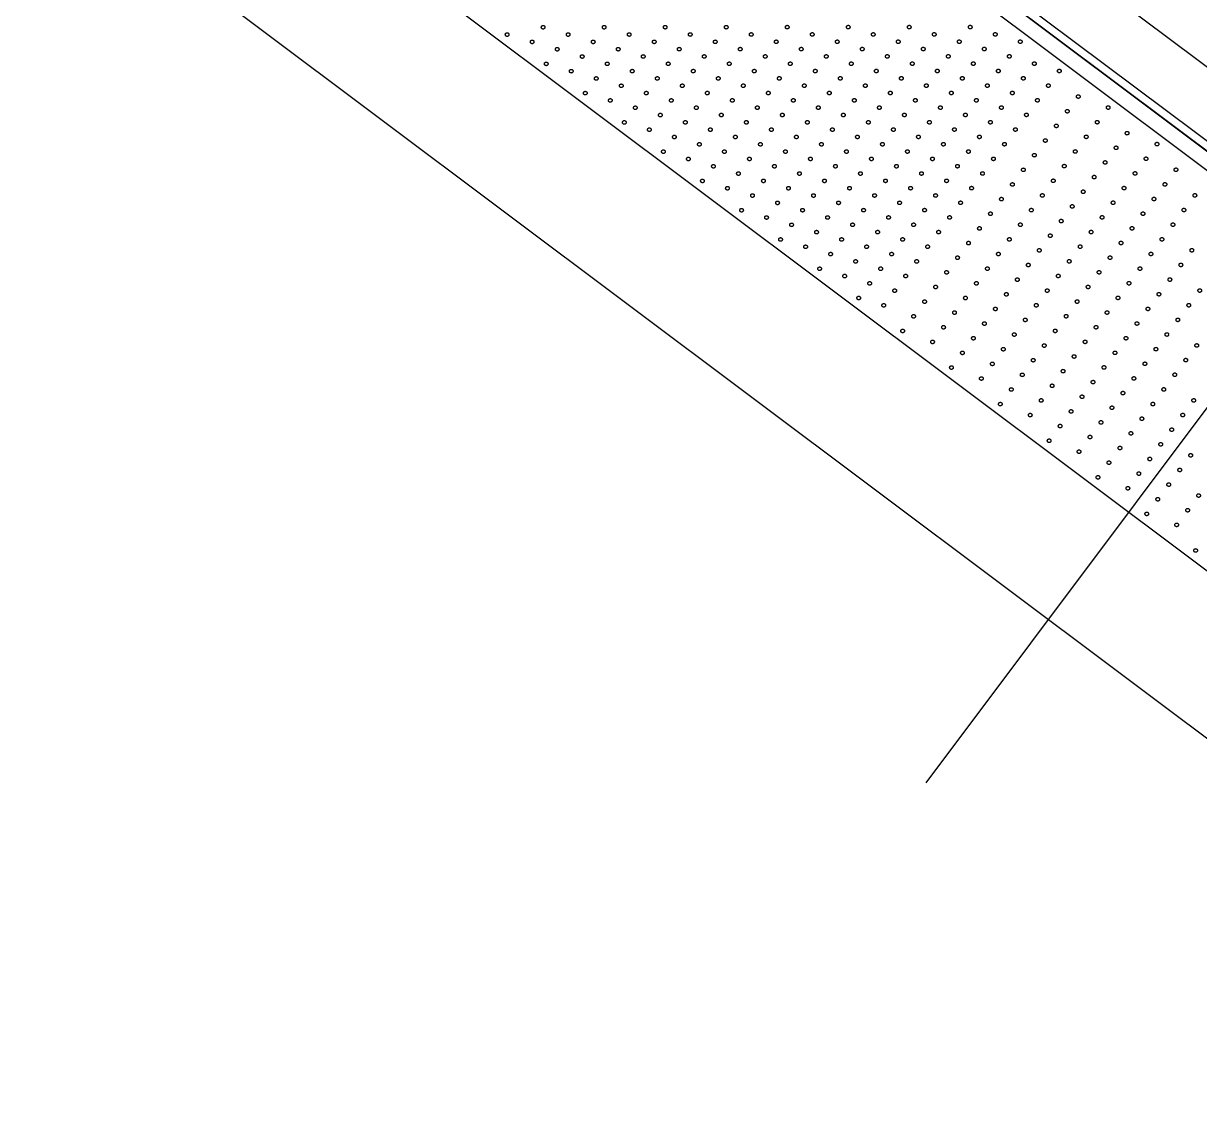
# Model space of a CAD drawing. Header units: millimetres. Extents: x 768159 to 833032, y -1374957 to -1225629.
# Drawn here: x 807122 to 809050, y -1366043 to -1364242 of the extents above; entities that cross this region are included whole.
import ezdxf
from ezdxf.xclip import XClip

# ---------------------------------------------------------------- set-up
doc = ezdxf.new("R2010")
doc.units = ezdxf.units.MM
doc.header["$LTSCALE"] = 10
doc.header["$MEASUREMENT"] = 0
doc.header["$XCLIPFRAME"] = 0
for name, color, linetype in [('I—平顶—分格线', 8, 'Continuous'), ('I—平顶—暖通', 144, 'Continuous'), ('I—平顶—造型', 122, 'Continuous')]:
    doc.layers.add(name, color=color, linetype=linetype)

# ---------------------------------------------------------------- blocks, each defined once
blk = doc.blocks.new('*U1716')
for p, q in [((3304.64, 80.59), (10023.13, 80.59)), ((3309.38, 75.85), (10018.39, 75.85)), ((3309.38, 40.3), (10018.39, 40.3))]:
    blk.add_line(p, q)
blk = doc.blocks.new('4560')
at = {"layer": 'I—平顶—分格线', "color": 1}
for centre in [(-2080, -20), (-2120, -35), (-2160, -50), (-2080, -50), (-2200, -65), (-2160, -80), (-2120, -65), (-2080, -80), (-2200, -95), (-2120, -95), (-2240, -110), (-2160, -110), (-2080, -110), (-2280, -125), (-2200, -125), (-2120, -125), (-2280, -155), (-2240, -140), (-2200, -155), (-2160, -140), (-2120, -155), (-2080, -140), (-2320, -170), (-2240, -170), (-2160, -170), (-2080, -170), (-2360, -185), (-2280, -185), (-2200, -185), (-2120, -185), (-2360, -215), (-2320, -200), (-2280, -215), (-2240, -200), (-2200, -215), (-2160, -200), (-2120, -215), (-2080, -200), (-2400, -230), (-2320, -230), (-2240, -230), (-2160, -230), (-2080, -230), (-2440, -245), (-2360, -245), (-2280, -245), (-2200, -245), (-2120, -245), (-2400, -260), (-2320, -260), (-2240, -260), (-2160, -260), (-2080, -260), (-2480, -290), (-2440, -275), (-2400, -290), (-2360, -275), (-2320, -290), (-2280, -275), (-2240, -290), (-2200, -275), (-2160, -290), (-2120, -275), (-2080, -290), (-2520, -305), (-2440, -305), (-2360, -305), (-2280, -305), (-2200, -305), (-2120, -305), (-2480, -320), (-2400, -320), (-2320, -320), (-2240, -320), (-2160, -320), (-2080, -320), (-2520, -335), (-2440, -335), (-2360, -335), (-2280, -335), (-2200, -335), (-2120, -335), (-2600, -365), (-2560, -350), (-2520, -365), (-2480, -350), (-2440, -365), (-2400, -350), (-2360, -365), (-2320, -350), (-2280, -365), (-2240, -350), (-2200, -365), (-2160, -350), (-2120, -365), (-2080, -350), (-2560, -380), (-2480, -380), (-2400, -380), (-2320, -380), (-2240, -380), (-2160, -380), (-2080, -380), (-2600, -395), (-2520, -395), (-2440, -395), (-2360, -395), (-2280, -395), (-2200, -395), (-2120, -395), (-2680, -425), (-2640, -410), (-2600, -425), (-2560, -410), (-2520, -425), (-2480, -410), (-2440, -425), (-2400, -410), (-2360, -425), (-2320, -410), (-2280, -425), (-2240, -410), (-2200, -425), (-2160, -410), (-2120, -425), (-2080, -410), (-2640, -440), (-2560, -440), (-2480, -440), (-2400, -440), (-2320, -440), (-2240, -440), (-2160, -440), (-2080, -440), (-2680, -455), (-2600, -455), (-2520, -455), (-2440, -455), (-2360, -455), (-2280, -455), (-2200, -455), (-2120, -455), (-2720, -470), (-2640, -470), (-2560, -470), (-2480, -470), (-2400, -470), (-2320, -470), (-2240, -470), (-2160, -470), (-2080, -470), (-2760, -485), (-2720, -500), (-2680, -485), (-2640, -500), (-2600, -485), (-2560, -500), (-2520, -485), (-2480, -500), (-2440, -485), (-2400, -500), (-2360, -485), (-2320, -500), (-2280, -485), (-2240, -500), (-2200, -485), (-2160, -500), (-2120, -485), (-2080, -500), (-2760, -515), (-2680, -515), (-2600, -515), (-2520, -515), (-2440, -515), (-2360, -515), (-2280, -515), (-2200, -515), (-2120, -515), (-2800, -530), (-2720, -530), (-2640, -530), (-2560, -530), (-2480, -530), (-2400, -530), (-2320, -530), (-2240, -530), (-2160, -530), (-2080, -530), (-2840, -545), (-2800, -560), (-2760, -545), (-2720, -560), (-2680, -545), (-2640, -560), (-2600, -545), (-2560, -560), (-2520, -545), (-2480, -560), (-2440, -545), (-2400, -560), (-2360, -545), (-2320, -560), (-2280, -545), (-2240, -560), (-2200, -545), (-2160, -560), (-2120, -545), (-2080, -560), (-2840, -575), (-2760, -575), (-2680, -575), (-2600, -575), (-2520, -575), (-2440, -575), (-2360, -575), (-2280, -575), (-2200, -575), (-2120, -575), (-2880, -590), (-2800, -590), (-2720, -590), (-2640, -590), (-2560, -590), (-2480, -590), (-2400, -590), (-2320, -590), (-2240, -590), (-2160, -590), (-2080, -590), (-2920, -605), (-2840, -605), (-2760, -605), (-2680, -605), (-2600, -605), (-2520, -605), (-2440, -605), (-2360, -605), (-2280, -605), (-2200, -605), (-2120, -605), (-2920, -635), (-2880, -620), (-2840, -635), (-2800, -620), (-2760, -635), (-2720, -620), (-2680, -635), (-2640, -620), (-2600, -635), (-2560, -620), (-2520, -635), (-2480, -620), (-2440, -635), (-2400, -620), (-2360, -635), (-2320, -620), (-2280, -635), (-2240, -620), (-2200, -635), (-2160, -620), (-2120, -635), (-2080, -620), (-2960, -650), (-2880, -650), (-2800, -650), (-2720, -650), (-2640, -650), (-2560, -650), (-2480, -650), (-2400, -650), (-2320, -650), (-2240, -650), (-2160, -650), (-2080, -650), (-2920, -665), (-2840, -665), (-2760, -665), (-2680, -665), (-2600, -665), (-2520, -665), (-2440, -665), (-2360, -665), (-2280, -665), (-2200, -665), (-2120, -665), (-2960, -680), (-2920, -695), (-2880, -680), (-2840, -695), (-2800, -680), (-2760, -695), (-2720, -680), (-2680, -695), (-2640, -680), (-2600, -695), (-2560, -680), (-2520, -695), (-2480, -680), (-2440, -695), (-2400, -680), (-2360, -695), (-2320, -680), (-2280, -695), (-2240, -680), (-2200, -695), (-2160, -680), (-2120, -695), (-2080, -680), (-2960, -710), (-2880, -710), (-2800, -710), (-2720, -710), (-2640, -710), (-2560, -710), (-2480, -710), (-2400, -710), (-2320, -710), (-2240, -710), (-2160, -710), (-2080, -710), (-2920, -725), (-2840, -725), (-2760, -725), (-2680, -725), (-2600, -725), (-2520, -725), (-2440, -725), (-2360, -725), (-2280, -725), (-2200, -725), (-2120, -725), (-2960, -740), (-2880, -740), (-2800, -740), (-2720, -740), (-2640, -740), (-2560, -740), (-2480, -740), (-2400, -740), (-2320, -740), (-2240, -740), (-2160, -740), (-2080, -740), (-2960, -770), (-2920, -755), (-2880, -770), (-2840, -755), (-2800, -770), (-2760, -755), (-2720, -770), (-2680, -755), (-2640, -770), (-2600, -755), (-2560, -770), (-2520, -755), (-2480, -770), (-2440, -755), (-2400, -770), (-2360, -755), (-2320, -770), (-2280, -755), (-2240, -770), (-2200, -755), (-2160, -770), (-2120, -755), (-2080, -770), (-2920, -785), (-2840, -785), (-2760, -785), (-2680, -785), (-2600, -785), (-2520, -785), (-2440, -785), (-2360, -785), (-2280, -785), (-2200, -785), (-2120, -785), (-2960, -800), (-2880, -800), (-2800, -800), (-2720, -800), (-2640, -800), (-2560, -800), (-2480, -800), (-2400, -800), (-2320, -800), (-2240, -800), (-2160, -800), (-2080, -800), (-2960, -830), (-2920, -815), (-2880, -830), (-2840, -815), (-2800, -830), (-2760, -815), (-2720, -830), (-2680, -815), (-2640, -830), (-2600, -815), (-2560, -830), (-2520, -815), (-2480, -830), (-2440, -815), (-2400, -830), (-2360, -815), (-2320, -830), (-2280, -815), (-2240, -830), (-2200, -815), (-2160, -830), (-2120, -815), (-2080, -830), (-2920, -845), (-2840, -845), (-2760, -845), (-2680, -845), (-2600, -845), (-2520, -845), (-2440, -845), (-2360, -845), (-2280, -845), (-2200, -845), (-2120, -845), (-2960, -860), (-2880, -860), (-2800, -860), (-2720, -860), (-2640, -860), (-2560, -860), (-2480, -860), (-2400, -860), (-2320, -860), (-2240, -860), (-2160, -860), (-2080, -860), (-2920, -875), (-2840, -875), (-2760, -875), (-2680, -875), (-2600, -875), (-2520, -875), (-2440, -875), (-2360, -875), (-2280, -875), (-2200, -875), (-2120, -875), (-2960, -890), (-2920, -905), (-2880, -890), (-2840, -905), (-2800, -890), (-2760, -905), (-2720, -890), (-2680, -905), (-2640, -890), (-2600, -905), (-2560, -890), (-2520, -905), (-2480, -890), (-2440, -905), (-2400, -890), (-2360, -905), (-2320, -890), (-2280, -905), (-2240, -890), (-2200, -905), (-2160, -890), (-2120, -905), (-2080, -890), (-2960, -920), (-2880, -920), (-2800, -920), (-2720, -920), (-2640, -920), (-2560, -920), (-2480, -920), (-2400, -920), (-2320, -920), (-2240, -920), (-2160, -920), (-2080, -920), (-2920, -935), (-2840, -935), (-2760, -935), (-2680, -935), (-2600, -935), (-2520, -935), (-2440, -935), (-2360, -935), (-2280, -935), (-2200, -935), (-2120, -935), (-2960, -950), (-2920, -965), (-2880, -950), (-2840, -965), (-2800, -950), (-2760, -965), (-2720, -950), (-2680, -965), (-2640, -950), (-2600, -965), (-2560, -950), (-2520, -965), (-2480, -950), (-2440, -965), (-2400, -950), (-2360, -965), (-2320, -950), (-2280, -965), (-2240, -950), (-2200, -965), (-2160, -950), (-2120, -965), (-2080, -950), (-2960, -980), (-2880, -980), (-2800, -980), (-2720, -980), (-2640, -980), (-2560, -980), (-2480, -980), (-2400, -980), (-2320, -980), (-2240, -980), (-2160, -980), (-2080, -980), (-2920, -995), (-2840, -995), (-2760, -995), (-2680, -995), (-2600, -995), (-2520, -995), (-2440, -995), (-2360, -995), (-2280, -995), (-2200, -995), (-2120, -995), (-2960, -1010), (-2880, -1010), (-2800, -1010), (-2720, -1010), (-2640, -1010), (-2560, -1010), (-2480, -1010), (-2400, -1010), (-2320, -1010), (-2240, -1010), (-2160, -1010), (-2080, -1010), (-2960, -1040), (-2920, -1025), (-2880, -1040), (-2840, -1025), (-2800, -1040), (-2760, -1025), (-2720, -1040), (-2680, -1025), (-2640, -1040), (-2600, -1025), (-2560, -1040), (-2520, -1025), (-2480, -1040), (-2440, -1025), (-2400, -1040), (-2360, -1025), (-2320, -1040), (-2280, -1025), (-2240, -1040), (-2200, -1025), (-2160, -1040), (-2120, -1025), (-2080, -1040), (-2920, -1055), (-2840, -1055), (-2760, -1055), (-2680, -1055), (-2600, -1055), (-2520, -1055), (-2440, -1055), (-2360, -1055), (-2280, -1055), (-2200, -1055), (-2120, -1055), (-2960, -1070), (-2880, -1070), (-2800, -1070), (-2720, -1070), (-2640, -1070), (-2560, -1070), (-2480, -1070), (-2400, -1070), (-2320, -1070), (-2240, -1070), (-2160, -1070), (-2080, -1070), (-2960, -1100), (-2920, -1085), (-2880, -1100), (-2840, -1085), (-2800, -1100), (-2760, -1085), (-2720, -1100), (-2680, -1085), (-2640, -1100), (-2600, -1085), (-2560, -1100), (-2520, -1085), (-2480, -1100), (-2440, -1085), (-2400, -1100), (-2360, -1085), (-2320, -1100), (-2280, -1085), (-2240, -1100), (-2200, -1085), (-2160, -1100), (-2120, -1085), (-2080, -1100), (-2920, -1115), (-2840, -1115), (-2760, -1115), (-2680, -1115), (-2600, -1115), (-2520, -1115), (-2440, -1115), (-2360, -1115), (-2280, -1115), (-2200, -1115), (-2120, -1115), (-2960, -1130), (-2880, -1130), (-2800, -1130), (-2720, -1130), (-2640, -1130), (-2560, -1130), (-2480, -1130), (-2400, -1130), (-2320, -1130), (-2240, -1130), (-2160, -1130), (-2080, -1130), (-2920, -1145), (-2840, -1145), (-2760, -1145), (-2680, -1145), (-2600, -1145), (-2520, -1145), (-2440, -1145), (-2360, -1145), (-2280, -1145), (-2200, -1145), (-2120, -1145), (-2960, -1160), (-2920, -1175), (-2880, -1160), (-2840, -1175), (-2800, -1160), (-2760, -1175), (-2720, -1160), (-2680, -1175), (-2640, -1160), (-2600, -1175), (-2560, -1160), (-2520, -1175), (-2480, -1160), (-2440, -1175), (-2400, -1160), (-2360, -1175), (-2320, -1160), (-2280, -1175), (-2240, -1160), (-2200, -1175), (-2160, -1160), (-2120, -1175), (-2080, -1160), (-2960, -1190), (-2880, -1190), (-2800, -1190), (-2720, -1190), (-2640, -1190), (-2560, -1190), (-2480, -1190), (-2400, -1190), (-2320, -1190), (-2240, -1190), (-2160, -1190), (-2080, -1190), (-2920, -1205), (-2840, -1205), (-2760, -1205), (-2680, -1205), (-2600, -1205), (-2520, -1205), (-2440, -1205), (-2360, -1205), (-2280, -1205), (-2200, -1205), (-2120, -1205), (-2960, -1220), (-2920, -1235), (-2880, -1220), (-2840, -1235), (-2800, -1220), (-2760, -1235), (-2720, -1220), (-2680, -1235), (-2640, -1220), (-2600, -1235), (-2560, -1220), (-2520, -1235), (-2480, -1220), (-2440, -1235), (-2400, -1220), (-2360, -1235), (-2320, -1220), (-2280, -1235), (-2240, -1220), (-2200, -1235), (-2160, -1220), (-2120, -1235), (-2080, -1220), (-2960, -1250), (-2880, -1250), (-2800, -1250), (-2720, -1250), (-2640, -1250), (-2560, -1250), (-2480, -1250), (-2400, -1250), (-2320, -1250), (-2240, -1250), (-2160, -1250), (-2080, -1250), (-2920, -1265), (-2840, -1265), (-2760, -1265), (-2680, -1265), (-2600, -1265), (-2520, -1265), (-2440, -1265), (-2360, -1265), (-2280, -1265), (-2200, -1265), (-2120, -1265), (-2960, -1280), (-2880, -1280), (-2800, -1280), (-2720, -1280), (-2640, -1280), (-2560, -1280), (-2480, -1280), (-2400, -1280), (-2320, -1280), (-2240, -1280), (-2160, -1280), (-2080, -1280), (-2960, -1310), (-2920, -1295), (-2880, -1310), (-2840, -1295), (-2800, -1310), (-2760, -1295), (-2720, -1310), (-2680, -1295), (-2640, -1310), (-2600, -1295), (-2560, -1310), (-2520, -1295), (-2480, -1310), (-2440, -1295), (-2400, -1310), (-2360, -1295), (-2320, -1310), (-2280, -1295), (-2240, -1310), (-2200, -1295), (-2160, -1310), (-2120, -1295), (-2080, -1310), (-2920, -1325), (-2840, -1325), (-2760, -1325), (-2680, -1325), (-2600, -1325), (-2520, -1325), (-2440, -1325), (-2360, -1325), (-2280, -1325), (-2200, -1325), (-2120, -1325), (-2960, -1340), (-2880, -1340), (-2800, -1340), (-2720, -1340), (-2640, -1340), (-2560, -1340), (-2480, -1340), (-2400, -1340), (-2320, -1340), (-2240, -1340), (-2160, -1340), (-2080, -1340), (-2960, -1370), (-2920, -1355), (-2880, -1370), (-2840, -1355), (-2800, -1370), (-2760, -1355), (-2720, -1370), (-2680, -1355), (-2640, -1370), (-2600, -1355), (-2560, -1370), (-2520, -1355), (-2480, -1370), (-2440, -1355), (-2400, -1370), (-2360, -1355), (-2320, -1370), (-2280, -1355), (-2240, -1370), (-2200, -1355), (-2160, -1370), (-2120, -1355), (-2080, -1370), (-2920, -1385), (-2840, -1385), (-2760, -1385), (-2680, -1385), (-2600, -1385), (-2520, -1385), (-2440, -1385), (-2360, -1385), (-2280, -1385), (-2200, -1385), (-2120, -1385)]:
    blk.add_circle(centre, 3, dxfattribs=at)
at = {"layer": 'I—平顶—分格线', "color": 3}
for centre in [(-1990, -20), (-1890, -20), (-1790, -20), (-2040, -35), (-1940, -35), (-1840, -35), (-1990, -50), (-1890, -50), (-1790, -50), (-2040, -65), (-1990, -80), (-1940, -65), (-1890, -80), (-1840, -65), (-1790, -80), (-1740, -65), (-2040, -95), (-1940, -95), (-1840, -95), (-1740, -95), (-1990, -110), (-1890, -110), (-1790, -110), (-2040, -125), (-1940, -125), (-1840, -125), (-1740, -125), (-2040, -155), (-1990, -140), (-1940, -155), (-1890, -140), (-1840, -155), (-1790, -140), (-1740, -155), (-1690, -140), (-1990, -170), (-1890, -170), (-1790, -170), (-1690, -170), (-2040, -185), (-1940, -185), (-1840, -185), (-1740, -185), (-1640, -185), (-2040, -215), (-1990, -200), (-1940, -215), (-1890, -200), (-1840, -215), (-1790, -200), (-1740, -215), (-1690, -200), (-1640, -215), (-1990, -230), (-1890, -230), (-1790, -230), (-1690, -230), (-2040, -245), (-1940, -245), (-1840, -245), (-1740, -245), (-1640, -245), (-1990, -260), (-1890, -260), (-1790, -260), (-1690, -260), (-1590, -260), (-2040, -275), (-1990, -290), (-1940, -275), (-1890, -290), (-1840, -275), (-1790, -290), (-1740, -275), (-1690, -290), (-1640, -275), (-1590, -290), (-2040, -305), (-1940, -305), (-1840, -305), (-1740, -305), (-1640, -305), (-1990, -320), (-1890, -320), (-1790, -320), (-1690, -320), (-1590, -320), (-2040, -335), (-1940, -335), (-1840, -335), (-1740, -335), (-1640, -335), (-1540, -335), (-2040, -365), (-1990, -350), (-1940, -365), (-1890, -350), (-1840, -365), (-1790, -350), (-1740, -365), (-1690, -350), (-1640, -365), (-1590, -350), (-1540, -365), (-1990, -380), (-1890, -380), (-1790, -380), (-1690, -380), (-1590, -380), (-2040, -395), (-1940, -395), (-1840, -395), (-1740, -395), (-1640, -395), (-1540, -395), (-2040, -425), (-1990, -410), (-1940, -425), (-1890, -410), (-1840, -425), (-1790, -410), (-1740, -425), (-1690, -410), (-1640, -425), (-1590, -410), (-1540, -425), (-1490, -410), (-1990, -440), (-1890, -440), (-1790, -440), (-1690, -440), (-1590, -440), (-1490, -440), (-2040, -455), (-1940, -455), (-1840, -455), (-1740, -455), (-1640, -455), (-1540, -455), (-1440, -455), (-1990, -470), (-1890, -470), (-1790, -470), (-1690, -470), (-1590, -470), (-1490, -470), (-2040, -485), (-1990, -500), (-1940, -485), (-1890, -500), (-1840, -485), (-1790, -500), (-1740, -485), (-1690, -500), (-1640, -485), (-1590, -500), (-1540, -485), (-1490, -500), (-1440, -485), (-2040, -515), (-1940, -515), (-1840, -515), (-1740, -515), (-1640, -515), (-1540, -515), (-1440, -515), (-1990, -530), (-1890, -530), (-1790, -530), (-1690, -530), (-1590, -530), (-1490, -530), (-1390, -530), (-2040, -545), (-1990, -560), (-1940, -545), (-1890, -560), (-1840, -545), (-1790, -560), (-1740, -545), (-1690, -560), (-1640, -545), (-1590, -560), (-1540, -545), (-1490, -560), (-1440, -545), (-1390, -560), (-2040, -575), (-1940, -575), (-1840, -575), (-1740, -575), (-1640, -575), (-1540, -575), (-1440, -575), (-1990, -590), (-1890, -590), (-1790, -590), (-1690, -590), (-1590, -590), (-1490, -590), (-1390, -590), (-2040, -605), (-1940, -605), (-1840, -605), (-1740, -605), (-1640, -605), (-1540, -605), (-1440, -605), (-1340, -605), (-2040, -635), (-1990, -620), (-1940, -635), (-1890, -620), (-1840, -635), (-1790, -620), (-1740, -635), (-1690, -620), (-1640, -635), (-1590, -620), (-1540, -635), (-1490, -620), (-1440, -635), (-1390, -620), (-1340, -635), (-1990, -650), (-1890, -650), (-1790, -650), (-1690, -650), (-1590, -650), (-1490, -650), (-1390, -650), (-1290, -650), (-2040, -665), (-1940, -665), (-1840, -665), (-1740, -665), (-1640, -665), (-1540, -665), (-1440, -665), (-1340, -665), (-2040, -695), (-1990, -680), (-1940, -695), (-1890, -680), (-1840, -695), (-1790, -680), (-1740, -695), (-1690, -680), (-1640, -695), (-1590, -680), (-1540, -695), (-1490, -680), (-1440, -695), (-1390, -680), (-1340, -695), (-1290, -680), (-1990, -710), (-1890, -710), (-1790, -710), (-1690, -710), (-1590, -710), (-1490, -710), (-1390, -710), (-1290, -710), (-2040, -725), (-1940, -725), (-1840, -725), (-1740, -725), (-1640, -725), (-1540, -725), (-1440, -725), (-1340, -725), (-1240, -725), (-1990, -740), (-1890, -740), (-1790, -740), (-1690, -740), (-1590, -740), (-1490, -740), (-1390, -740), (-1290, -740), (-2040, -755), (-1990, -770), (-1940, -755), (-1890, -770), (-1840, -755), (-1790, -770), (-1740, -755), (-1690, -770), (-1640, -755), (-1590, -770), (-1540, -755), (-1490, -770), (-1440, -755), (-1390, -770), (-1340, -755), (-1290, -770), (-1240, -755), (-2040, -785), (-1940, -785), (-1840, -785), (-1740, -785), (-1640, -785), (-1540, -785), (-1440, -785), (-1340, -785), (-1240, -785), (-1990, -800), (-1890, -800), (-1790, -800), (-1690, -800), (-1590, -800), (-1490, -800), (-1390, -800), (-1290, -800), (-1190, -800), (-2040, -815), (-1990, -830), (-1940, -815), (-1890, -830), (-1840, -815), (-1790, -830), (-1740, -815), (-1690, -830), (-1640, -815), (-1590, -830), (-1540, -815), (-1490, -830), (-1440, -815), (-1390, -830), (-1340, -815), (-1290, -830), (-1240, -815), (-1190, -830), (-2040, -845), (-1940, -845), (-1840, -845), (-1740, -845), (-1640, -845), (-1540, -845), (-1440, -845), (-1340, -845), (-1240, -845), (-1990, -860), (-1890, -860), (-1790, -860), (-1690, -860), (-1590, -860), (-1490, -860), (-1390, -860), (-1290, -860), (-1190, -860), (-2040, -875), (-1940, -875), (-1840, -875), (-1740, -875), (-1640, -875), (-1540, -875), (-1440, -875), (-1340, -875), (-1240, -875), (-1140, -875), (-2040, -905), (-1990, -890), (-1940, -905), (-1890, -890), (-1840, -905), (-1790, -890), (-1740, -905), (-1690, -890), (-1640, -905), (-1590, -890), (-1540, -905), (-1490, -890), (-1440, -905), (-1390, -890), (-1340, -905), (-1290, -890), (-1240, -905), (-1190, -890), (-1140, -905), (-1990, -920), (-1890, -920), (-1790, -920), (-1690, -920), (-1590, -920), (-1490, -920), (-1390, -920), (-1290, -920), (-1190, -920), (-1090, -920), (-2040, -935), (-1940, -935), (-1840, -935), (-1740, -935), (-1640, -935), (-1540, -935), (-1440, -935), (-1340, -935), (-1240, -935), (-1140, -935), (-2040, -965), (-1990, -950), (-1940, -965), (-1890, -950), (-1840, -965), (-1790, -950), (-1740, -965), (-1690, -950), (-1640, -965), (-1590, -950), (-1540, -965), (-1490, -950), (-1440, -965), (-1390, -950), (-1340, -965), (-1290, -950), (-1240, -965), (-1190, -950), (-1140, -965), (-1090, -950), (-1990, -980), (-1890, -980), (-1790, -980), (-1690, -980), (-1590, -980), (-1490, -980), (-1390, -980), (-1290, -980), (-1190, -980), (-1090, -980), (-2040, -995), (-1940, -995), (-1840, -995), (-1740, -995), (-1640, -995), (-1540, -995), (-1440, -995), (-1340, -995), (-1240, -995), (-1140, -995), (-1990, -1010), (-1890, -1010), (-1790, -1010), (-1690, -1010), (-1590, -1010), (-1490, -1010), (-1390, -1010), (-1290, -1010), (-1190, -1010), (-1090, -1010), (-2040, -1025), (-1990, -1040), (-1940, -1025), (-1890, -1040), (-1840, -1025), (-1790, -1040), (-1740, -1025), (-1690, -1040), (-1640, -1025), (-1590, -1040), (-1540, -1025), (-1490, -1040), (-1440, -1025), (-1390, -1040), (-1340, -1025), (-1290, -1040), (-1240, -1025), (-1190, -1040), (-1140, -1025), (-1090, -1040), (-2040, -1055), (-1940, -1055), (-1840, -1055), (-1740, -1055), (-1640, -1055), (-1540, -1055), (-1440, -1055), (-1340, -1055), (-1240, -1055), (-1140, -1055), (-1990, -1070), (-1890, -1070), (-1790, -1070), (-1690, -1070), (-1590, -1070), (-1490, -1070), (-1390, -1070), (-1290, -1070), (-1190, -1070), (-1090, -1070), (-2040, -1085), (-1990, -1100), (-1940, -1085), (-1890, -1100), (-1840, -1085), (-1790, -1100), (-1740, -1085), (-1690, -1100), (-1640, -1085), (-1590, -1100), (-1540, -1085), (-1490, -1100), (-1440, -1085), (-1390, -1100), (-1340, -1085), (-1290, -1100), (-1240, -1085), (-1190, -1100), (-1140, -1085), (-1090, -1100), (-2040, -1115), (-1940, -1115), (-1840, -1115), (-1740, -1115), (-1640, -1115), (-1540, -1115), (-1440, -1115), (-1340, -1115), (-1240, -1115), (-1140, -1115), (-1990, -1130), (-1890, -1130), (-1790, -1130), (-1690, -1130), (-1590, -1130), (-1490, -1130), (-1390, -1130), (-1290, -1130), (-1190, -1130), (-1090, -1130), (-2040, -1145), (-1940, -1145), (-1840, -1145), (-1740, -1145), (-1640, -1145), (-1540, -1145), (-1440, -1145), (-1340, -1145), (-1240, -1145), (-1140, -1145), (-2040, -1175), (-1990, -1160), (-1940, -1175), (-1890, -1160), (-1840, -1175), (-1790, -1160), (-1740, -1175), (-1690, -1160), (-1640, -1175), (-1590, -1160), (-1540, -1175), (-1490, -1160), (-1440, -1175), (-1390, -1160), (-1340, -1175), (-1290, -1160), (-1240, -1175), (-1190, -1160), (-1140, -1175), (-1090, -1160), (-1990, -1190), (-1890, -1190), (-1790, -1190), (-1690, -1190), (-1590, -1190), (-1490, -1190), (-1390, -1190), (-1290, -1190), (-1190, -1190), (-1090, -1190), (-2040, -1205), (-1940, -1205), (-1840, -1205), (-1740, -1205), (-1640, -1205), (-1540, -1205), (-1440, -1205), (-1340, -1205), (-1240, -1205), (-1140, -1205), (-2040, -1235), (-1990, -1220), (-1940, -1235), (-1890, -1220), (-1840, -1235), (-1790, -1220), (-1740, -1235), (-1690, -1220), (-1640, -1235), (-1590, -1220), (-1540, -1235), (-1490, -1220), (-1440, -1235), (-1390, -1220), (-1340, -1235), (-1290, -1220), (-1240, -1235), (-1190, -1220), (-1140, -1235), (-1090, -1220), (-1990, -1250), (-1890, -1250), (-1790, -1250), (-1690, -1250), (-1590, -1250), (-1490, -1250), (-1390, -1250), (-1290, -1250), (-1190, -1250), (-1090, -1250), (-2040, -1265), (-1940, -1265), (-1840, -1265), (-1740, -1265), (-1640, -1265), (-1540, -1265), (-1440, -1265), (-1340, -1265), (-1240, -1265), (-1140, -1265), (-1990, -1280), (-1890, -1280), (-1790, -1280), (-1690, -1280), (-1590, -1280), (-1490, -1280), (-1390, -1280), (-1290, -1280), (-1190, -1280), (-1090, -1280), (-2040, -1295), (-1990, -1310), (-1940, -1295), (-1890, -1310), (-1840, -1295), (-1790, -1310), (-1740, -1295), (-1690, -1310), (-1640, -1295), (-1590, -1310), (-1540, -1295), (-1490, -1310), (-1440, -1295), (-1390, -1310), (-1340, -1295), (-1290, -1310), (-1240, -1295), (-1190, -1310), (-1140, -1295), (-1090, -1310), (-2040, -1325), (-1940, -1325), (-1840, -1325), (-1740, -1325), (-1640, -1325), (-1540, -1325), (-1440, -1325), (-1340, -1325), (-1240, -1325), (-1140, -1325), (-1990, -1340), (-1890, -1340), (-1790, -1340), (-1690, -1340), (-1590, -1340), (-1490, -1340), (-1390, -1340), (-1290, -1340), (-1190, -1340), (-1090, -1340), (-2040, -1355), (-1990, -1370), (-1940, -1355), (-1890, -1370), (-1840, -1355), (-1790, -1370), (-1740, -1355), (-1690, -1370), (-1640, -1355), (-1590, -1370), (-1540, -1355), (-1490, -1370), (-1440, -1355), (-1390, -1370), (-1340, -1355), (-1290, -1370), (-1240, -1355), (-1190, -1370), (-1140, -1355), (-1090, -1370), (-2040, -1385), (-1940, -1385), (-1840, -1385), (-1740, -1385), (-1640, -1385), (-1540, -1385), (-1440, -1385), (-1340, -1385), (-1240, -1385), (-1140, -1385)]:
    blk.add_circle(centre, 3, dxfattribs=at)
at = {"layer": 'I—平顶—分格线'}
for centre in [(-1040, -995), (-1040, -1025), (-1040, -1055), (-980, -1070), (-1040, -1085), (-980, -1100), (-1040, -1115), (-980, -1130), (-1040, -1145), (-920, -1145), (-1040, -1175), (-980, -1160), (-920, -1175), (-980, -1190), (-1040, -1205), (-920, -1205), (-1040, -1235), (-980, -1220), (-920, -1235), (-980, -1250), (-860, -1250), (-1040, -1265), (-920, -1265), (-980, -1280), (-860, -1280), (-1040, -1295), (-980, -1310), (-920, -1295), (-1040, -1325), (-920, -1325), (-980, -1340), (-1040, -1355), (-980, -1370), (-1040, -1385)]:
    blk.add_circle(centre, 3, dxfattribs=at)
blk = doc.blocks.new('P1-2-T1')
at = {"layer": 'I—平顶—分格线', "extrusion": (3.04932e-09, 4.55444e-09, 1), "elevation": 0}
for points in [[(384078.3, -61780), (384078.3, -56330.8)], [(380923.3, -56885.4), (399263.3, -56885.4)], [(380923.3, -59055.4), (399263.3, -59055.4)], [(380923.3, -61225.4), (399263.3, -61225.4)], [(380923.3, -61445.4), (399263.3, -61445.4)]]:
    blk.add_lwpolyline(points, dxfattribs=at)
at = {"layer": 'I—平顶—造型', "extrusion": (3.04932e-09, 4.55444e-09, 1), "elevation": 0}
for points in [[(380923.3, -57435.4), (399263.3, -57435.4)], [(380923.3, -57655.4), (399263.3, -57655.4)], [(380923.3, -60455.4), (399263.3, -60455.4)], [(380923.3, -60675.4), (399263.3, -60675.4)]]:
    blk.add_lwpolyline(points, dxfattribs=at)
at = {"layer": 'I—平顶—造型', "elevation": 0}
blk.add_lwpolyline([(380923.3, -60700.4), (399263.3, -60700.4)], dxfattribs=at)
at = {"layer": 'I—平顶—分格线', "extrusion": (3.04932e-09, 4.55444e-09, 1)}
ref = blk.add_blockref('4560', (385593.3, -60680.4, 0), dxfattribs=at)
XClip(ref).set_block_clipping_path([(-2999.9999468568, -537.9185711926), (13939.7623225741, -27.4394921117)])
at = {"layer": 'I—平顶—暖通', "extrusion": (-3.04932e-09, -4.55444e-09, -1), "xscale": -2.729779416478735, "yscale": 2.729779416478734, "zscale": 2.729779416478729, "rotation": 179.9999999999999}
blk.add_blockref('*U1716', (-408284.2, -60455.4, 0), dxfattribs=at)

msp = doc.modelspace()

# ---------------------------------------------------------------- block references
at = {"color": 1, "true_color": 0xff0000, "rotation": 323.1546555987947}
msp.add_blockref('P1-2-T1', (538287.2, -1085731.6, 0), dxfattribs=at)

doc.saveas('drawing.dxf')
